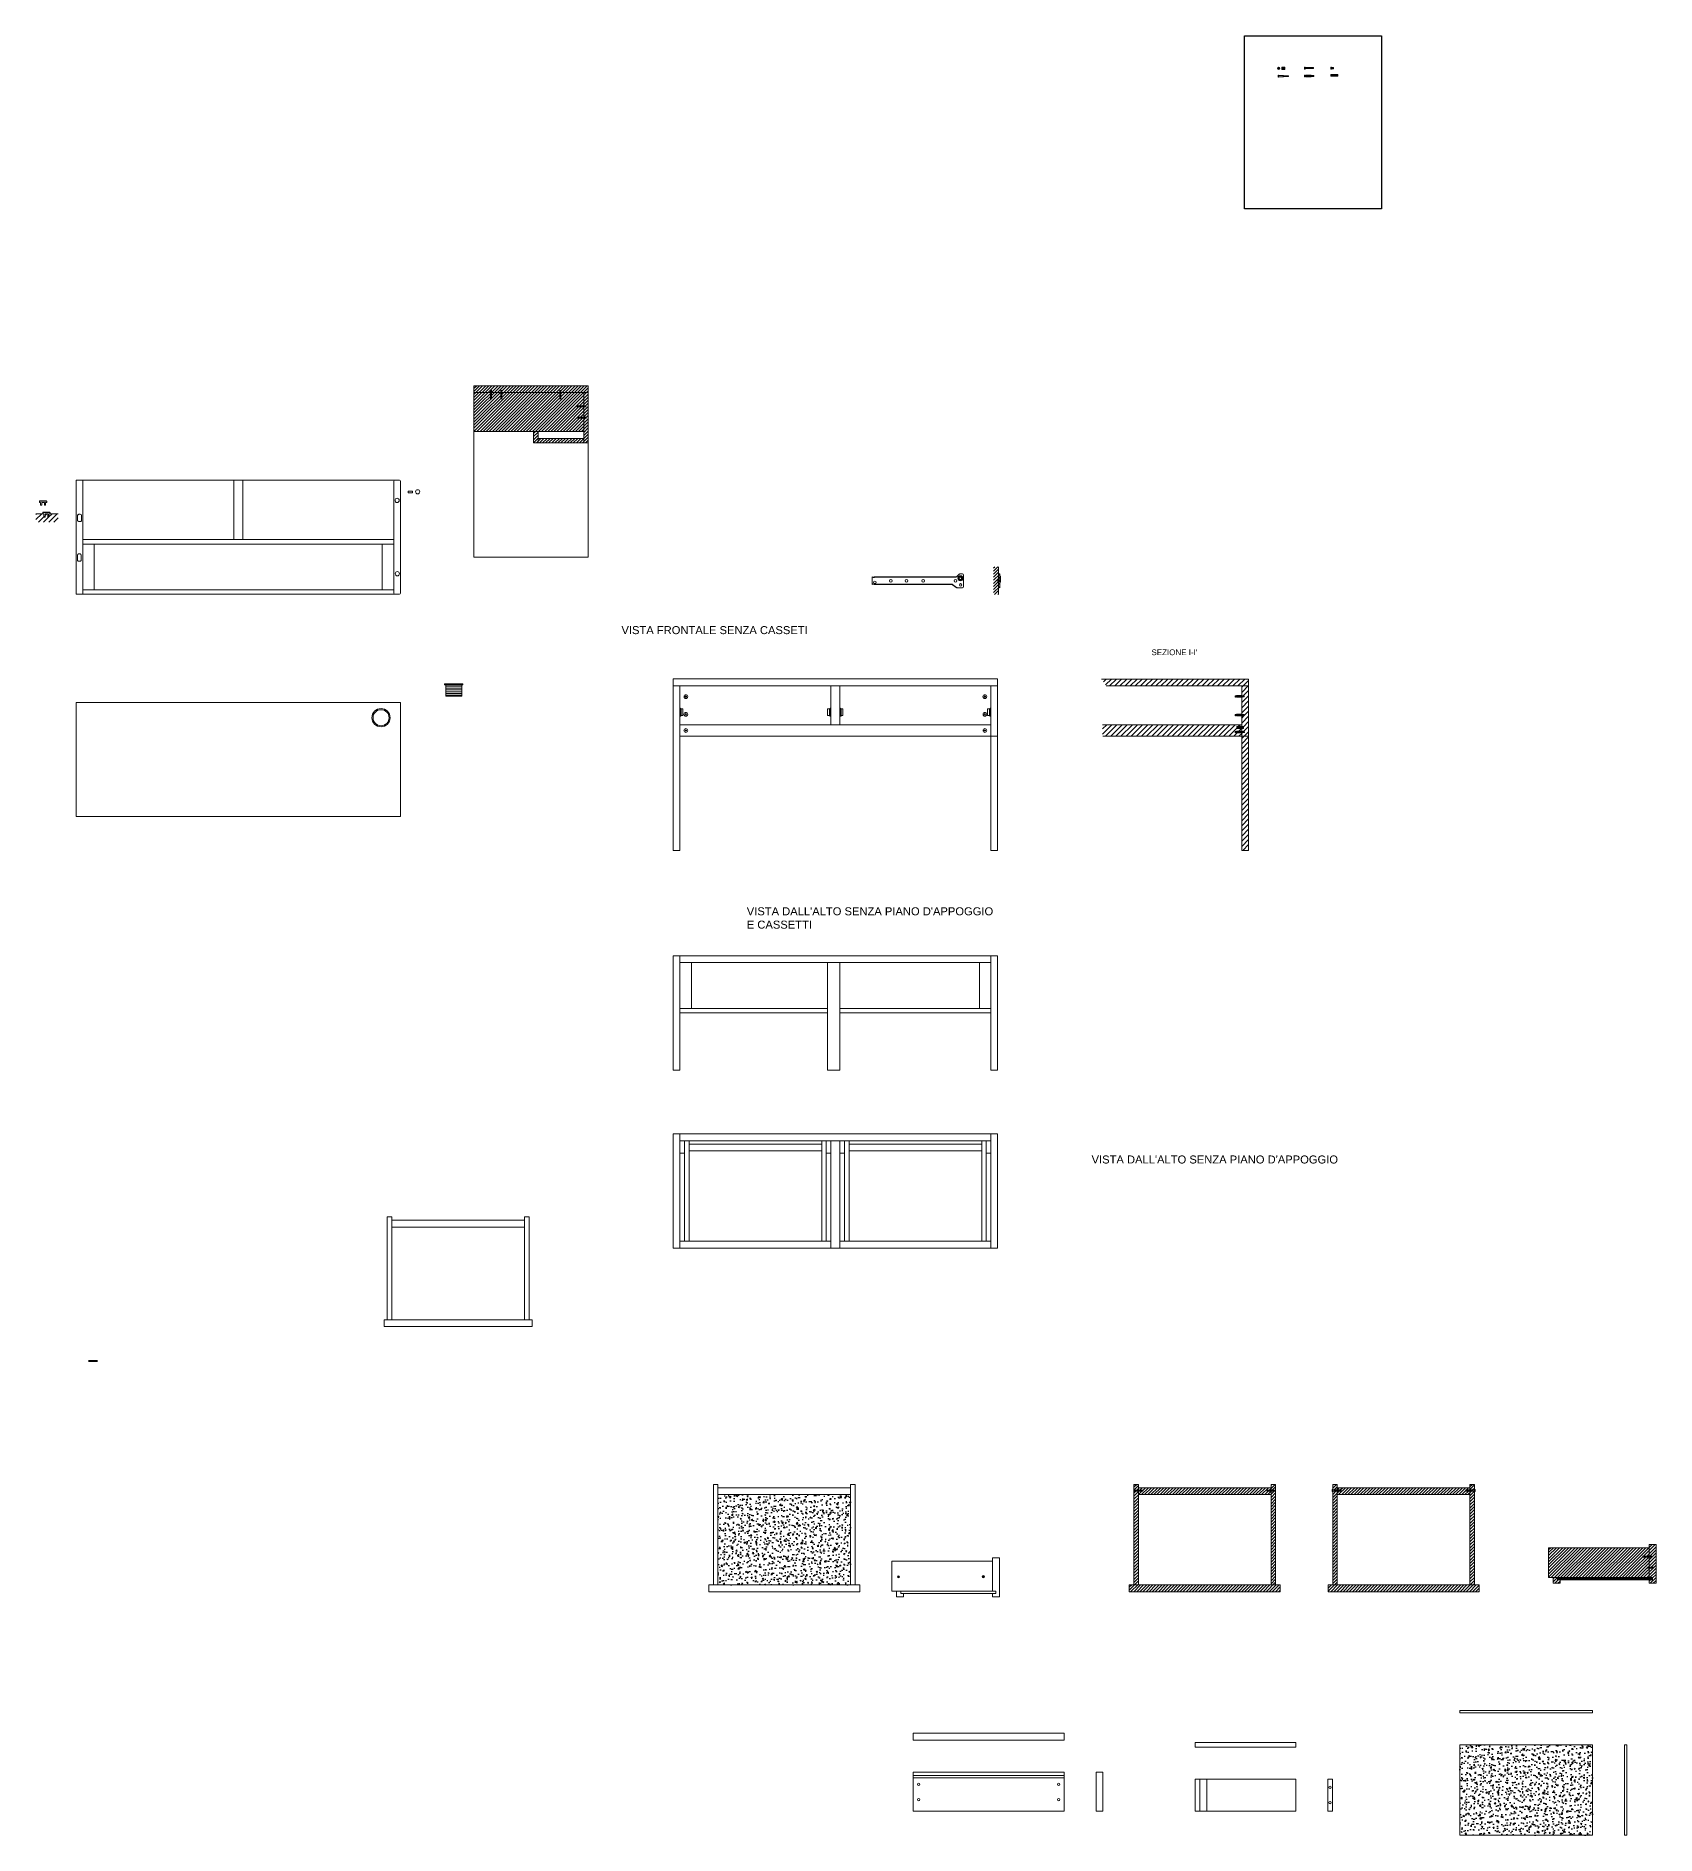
# Model space of a CAD drawing. Header units: millimetres. Extents: x 1835 to 5156, y 562 to 1862.
# Drawn here: x 2755 to 3464, y 807 to 1594 of the extents above; entities that cross this region are included whole.
import ezdxf

# ---------------------------------------------------------------- set-up
doc = ezdxf.new("R2010")
doc.units = ezdxf.units.MM
for name, color, linetype, lineweight in [('A-FURN', 2, 'Continuous', 18), ('A-FURN-SEC', 15, 'Continuous', 9), ('A-PRSP-1', 250, 'Continuous', 40), ('LINEE', 250, 'Continuous', 18)]:
    doc.layers.add(name, color=color, linetype=linetype, lineweight=lineweight)
doc.layers.add('LINEE DI SEZIONE', color=12, linetype='Continuous')
doc.styles.get("Standard").update_dxf_attribs({"font": 'arial.ttf'})

msp = doc.modelspace()

# ---------------------------------------------------------------- hatches: boundary and pattern name
at = {"layer": 'A-FURN'}
h = msp.add_hatch(dxfattribs=at)
h.set_pattern_fill('ANSI31', color=256, scale=0.5)
h.set_pattern_definition([(45, (-4.1167, 1.3135), (-1.122532, 1.122532), [])])
h.paths.add_polyline_path([(2758.73, 1384.75), (2755.23, 1384.75), (2755.23, 1381.06), (2764.99, 1381.06), (2764.99, 1384.75), (2760.88, 1384.75), (2760.88, 1383.62), (2760.88, 1383.25), (2760.38, 1383.25), (2760.38, 1384.75), (2759.23, 1384.75), (2759.23, 1383.62), (2759.23, 1383.25), (2758.73, 1383.25)])
at = {"layer": 'LINEE DI SEZIONE', "transparency": 33554687}
h = msp.add_hatch(dxfattribs=at)
h.set_pattern_fill('ANSI31', color=256, scale=0.3)
h.set_pattern_definition([(45, (244.1705, 411.2961), (-0.6735192, 0.6735192), [])])
h.paths.add_polyline_path([(2994.86, 1437.7), (2946.86, 1437.7), (2946.86, 1420.7), (2994.86, 1420.7)])
h.paths.add_polyline_path([(2996.86, 1440.7), (2946.86, 1440.7), (2946.86, 1437.7), (2994.86, 1437.7), (2996.86, 1437.7)])
h.paths.add_polyline_path([(2996.86, 1437.7), (2994.86, 1437.7), (2994.86, 1420.7), (2994.86, 1415.7), (2996.86, 1415.7)])
h.paths.add_polyline_path([(2994.86, 1417.7), (2974.86, 1417.7), (2974.86, 1415.7), (2994.86, 1415.7)])
h.paths.add_polyline_path([(2974.86, 1420.7), (2972.86, 1420.7), (2972.86, 1415.7), (2974.86, 1415.7)])
at = {"layer": 'LINEE DI SEZIONE'}
h = msp.add_hatch(dxfattribs=at)
h.set_pattern_fill('ANSI31', color=256, scale=0.3)
h.paths.add_polyline_path([(3176.35, 1355.12), (3175.97, 1355.12), (3175.97, 1355.66), (3176.35, 1355.66), (3176.35, 1358.41), (3176.35, 1361.58), (3174.13, 1361.58), (3174.13, 1349.4), (3176.35, 1349.4), (3176.35, 1352.41)])
h.paths.add_polyline_path([(3176.85, 1355.12), (3176.35, 1355.12), (3176.35, 1352.41), (3176.85, 1352.39)])
h.paths.add_polyline_path([(3176.85, 1358.41), (3176.35, 1358.41), (3176.35, 1355.66), (3176.85, 1355.66), (3176.85, 1355.95)])
h = msp.add_hatch(dxfattribs=at)
h.set_pattern_fill('ANSI31', color=256, scale=0.5)
h.set_pattern_definition([(45, (-116.2743, 0), (-1.122532, 1.122532), [])])
h.paths.add_polyline_path([(3285.72, 1312.45), (3221.42, 1312.45), (3223.46, 1309.45), (3285.72, 1309.45)])
h.paths.add_polyline_path([(3285.72, 1309.45), (3282.72, 1309.45), (3282.72, 1305.06), (3283.82, 1305.06, -0.414214), (3283.87, 1305.01), (3283.87, 1304.71, -0.414214), (3283.82, 1304.66), (3282.72, 1304.66), (3282.72, 1296.87), (3283.82, 1296.87, -0.414214), (3283.87, 1296.82), (3283.87, 1296.52, -0.414214), (3283.82, 1296.47), (3282.72, 1296.47), (3282.72, 1291.63), (3283.39, 1291.63), (3283.54, 1291.53), (3283.54, 1290.93), (3283.39, 1290.83), (3282.72, 1290.83), (3282.72, 1289.58), (3282.73, 1289.58), (3282.73, 1289.42), (3283.83, 1289.42, -0.414214), (3283.88, 1289.37), (3283.88, 1289.07, -0.414214), (3283.83, 1289.02), (3282.73, 1289.02), (3282.73, 1288.88), (3282.73, 1287.45), (3285.72, 1287.45)])
h.paths.add_polyline_path([(3279.88, 1289.53), (3280.08, 1289.53), (3280.08, 1289.43), (3280.48, 1289.43), (3280.48, 1289.58), (3282.72, 1289.58), (3282.72, 1290.83), (3280.68, 1290.83), (3280.68, 1290.84), (3280.54, 1290.93), (3280.54, 1291.53), (3280.68, 1291.63), (3280.68, 1291.63), (3282.72, 1291.63), (3282.72, 1292.45), (3221.83, 1292.45), (3221.83, 1287.45), (3282.72, 1287.45), (3282.72, 1288.88), (3280.48, 1288.88), (3280.48, 1289.03), (3280.08, 1289.03), (3280.08, 1288.93), (3279.88, 1288.93)])
h.paths.add_polyline_path([(3285.72, 1287.45), (3282.72, 1287.45), (3282.72, 1284.45), (3282.72, 1237.45), (3285.72, 1237.45)])
at = {"layer": 'LINEE DI SEZIONE', "transparency": 33554687}
h = msp.add_hatch(dxfattribs=at)
h.set_pattern_fill('ANSI31', color=256, scale=0.3)
h.paths.add_polyline_path([(3295.57, 958.69), (3237.54, 958.69), (3237.54, 955.69), (3295.57, 955.69)])
h.paths.add_polyline_path([(3237.54, 958.69), (3237.54, 960.19), (3235.54, 960.19), (3235.54, 957.43), (3237.54, 957.43)])
h.paths.add_polyline_path([(3237.54, 957.43), (3235.54, 957.43), (3235.54, 916.19), (3237.54, 916.19)])
h.paths.add_polyline_path([(3297.57, 960.19), (3295.57, 960.19), (3295.57, 957.43), (3297.57, 957.44)])
h.paths.add_polyline_path([(3297.57, 957.44), (3295.57, 957.43), (3295.57, 955.69), (3295.57, 916.19), (3297.57, 916.19)])
h.paths.add_polyline_path([(3299.56, 916.19), (3233.56, 916.19), (3233.56, 913.19), (3299.56, 913.19)])
h = msp.add_hatch(dxfattribs=at)
h.set_pattern_fill('ANSI31', color=256, scale=0.3)
h.paths.add_polyline_path([(3324.56, 957.22), (3323.32, 957.22), (3322.56, 957.22), (3322.56, 916.19), (3324.56, 916.19)])
h.paths.add_polyline_path([(3382.59, 955.69), (3382.59, 957.22), (3380.84, 957.22), (3380.84, 957.73), (3382.59, 957.73), (3382.59, 958.69), (3324.56, 958.69), (3324.56, 957.73), (3326.31, 957.73), (3326.31, 957.22), (3324.56, 957.22), (3324.56, 955.69)])
h.paths.add_polyline_path([(3322.56, 957.73), (3323.32, 957.73), (3324.56, 957.73), (3324.56, 960.19), (3322.56, 960.19)])
h.paths.add_polyline_path([(3382.59, 957.73), (3383.83, 957.73), (3384.59, 957.73), (3384.59, 960.19), (3382.59, 960.19)])
h.paths.add_polyline_path([(3382.59, 916.19), (3384.59, 916.19), (3384.59, 957.22), (3383.83, 957.22), (3382.59, 957.22)])
h.paths.add_polyline_path([(3386.58, 913.19), (3386.58, 916.19), (3320.58, 916.19), (3320.58, 913.19)])
at = {"layer": 'LINEE DI SEZIONE', "transparency": 33554579}
h = msp.add_hatch(dxfattribs=at)
h.set_pattern_fill('AR-CONC', color=256, scale=0.027)
h.paths.add_polyline_path([(3053.58, 955.69), (3053.58, 916.19), (3111.61, 916.19), (3111.61, 955.69)])
at = {"layer": 'LINEE DI SEZIONE', "transparency": 33554687}
h = msp.add_hatch(dxfattribs=at)
h.set_pattern_fill('ANSI31', color=256, scale=0.3)
h.paths.add_polyline_path([(3460.99, 932.48), (3416.99, 932.48), (3416.99, 919.4), (3460.99, 919.4)])
h.paths.add_polyline_path([(3463.99, 933.9), (3460.99, 933.9), (3460.99, 919.4), (3462.49, 919.4), (3462.49, 918.4), (3460.99, 918.4), (3460.99, 916.9), (3463.99, 916.9)])
h.paths.add_polyline_path([(3421.99, 918.4), (3420.82, 918.4), (3420.82, 919.4), (3418.99, 919.4), (3418.99, 916.9), (3421.99, 916.9)])
h = msp.add_hatch(dxfattribs=at)
h.set_pattern_fill('ANSI31', color=256, scale=0.1, angle=90)
h.paths.add_polyline_path([(3420.82, 919.4), (3420.82, 918.4), (3462.49, 918.4), (3462.49, 919.4), (3460.99, 919.4)])
h = msp.add_hatch(dxfattribs=at)
h.set_pattern_fill('ANSI31', color=256, scale=0.1, angle=90)
h.set_pattern_definition([(135, (66.59144, -5e-07), (-0.224506403, -0.224506403), [])])
h.paths.add_polyline_path([(3462.49, 918.4), (3462.49, 919.4), (3460.99, 919.4), (3420.82, 919.4), (3420.82, 918.4)])
at = {"layer": 'LINEE DI SEZIONE', "transparency": 33554579}
h = msp.add_hatch(dxfattribs=at)
h.set_pattern_fill('AR-CONC', color=256, scale=0.027)
h.set_pattern_definition([(50, (324.5712, -109.383), (4.918986, -0.4303553), [0.51435, -5.65785]), (355, (324.571, -109.383), (-0.951572, 5.158535), [0.41148, -4.526296]), (100.45144, (324.981, -109.419), (3.967414, 4.728179), [0.43713, -4.8084366]), (46.1842, (324.571, -108.0116), (7.319134, -1.135143), [0.771525, -8.486775]), (96.63556, (325.181, -108.106), (6.409912, 6.680505), [0.655696, -7.212661]), (351.18415, (324.571, -108.0116), (6.409912, 6.680505), [0.617219, -6.789413]), (21, (325.257, -108.3545), (4.0935886, -2.7611604), [0.51435, -5.65785]), (326, (325.257, -108.3545), (1.668655, 4.973075), [0.41148, -4.52628]), (71.45144, (325.598, -108.5846), (5.762243, 2.211915), [0.43713, -4.808428]), (37.5, (324.5712, -109.3832), (0.0833923, 2.28298605), [0, -4.471416, 0, -4.59486, 0, -4.543425]), (7.5, (324.5712, -109.3832), (1.8041309, 2.7048755), [0, -2.619756, 0, -4.368546, 0, -1.731645]), (327.5, (323.0419, -109.3832), (3.6609461, -0.1546761), [0, -1.7145, 0, -5.34924, 0, -7.09803]), (317.5, (322.356, -109.3832), (3.999488, 0.6865153), [0, -2.22885, 0, -3.552444, 0, -5.04063])])
h.paths.add_polyline_path([(3378.15, 846.3), (3378.15, 806.8), (3436.18, 806.8), (3436.18, 846.3)])

# ---------------------------------------------------------------- linework, layer by layer
msp.add_lwpolyline([(3283.98, 1593.71), (3343.87, 1593.71), (3343.87, 1518.13), (3283.98, 1518.13)], close=True)
at = {"layer": 'A-FURN'}
for p, q in [((2946.86, 1440.7), (2996.86, 1440.7)), ((2946.86, 1365.7), (2946.86, 1440.7)), ((2996.86, 1440.7), (2996.86, 1365.7)), ((2946.86, 1437.7), (2996.86, 1437.7)), ((2946.86, 1437.7), (2946.86, 1420.7)), ((2994.86, 1415.7), (2994.86, 1437.7)), ((2946.86, 1420.7), (2994.86, 1420.7)), ((2972.86, 1415.7), (2972.86, 1420.7)), ((2974.86, 1420.7), (2974.86, 1415.7)), ((2974.86, 1417.7), (2994.86, 1417.7)), ((2994.86, 1415.7), (2972.86, 1415.7)), ((2996.86, 1415.7), (2994.86, 1415.7)), ((2772.74, 1399.49), (2912.24, 1399.49)), ((2772.74, 1349.49), (2772.74, 1399.49)), ((2775.74, 1399.49), (2775.74, 1349.49)), ((2841.74, 1373.49), (2841.74, 1399.49)), ((2845.74, 1373.49), (2845.74, 1399.49)), ((2911.74, 1398.99), (2911.74, 1349.99)), ((2912.24, 1399.49), (2914.24, 1399.49)), ((2914.74, 1398.99), (2914.74, 1349.99)), ((2757.27, 1388.57), (2757.27, 1389.7)), ((2757.37, 1388.47), (2757.67, 1388.47)), ((2757.77, 1388.57), (2757.77, 1389.7)), ((2758.92, 1389.7), (2758.92, 1388.57)), ((2759.02, 1388.47), (2759.32, 1388.47)), ((2759.42, 1388.57), (2759.42, 1389.7)), ((2755.23, 1384.75), (2758.73, 1384.75)), ((2758.73, 1384.75), (2758.73, 1383.25)), ((2758.73, 1383.62), (2758.73, 1384.75)), ((2758.73, 1383.25), (2759.23, 1383.25)), ((2758.83, 1383.52), (2759.13, 1383.52)), ((2759.23, 1383.25), (2759.23, 1384.75)), ((2759.23, 1384.75), (2760.38, 1384.75)), ((2759.23, 1383.62), (2759.23, 1384.75)), ((2760.38, 1384.75), (2760.38, 1383.25)), ((2760.38, 1384.75), (2760.38, 1383.62)), ((2760.38, 1383.25), (2760.88, 1383.25)), ((2760.48, 1383.52), (2760.78, 1383.52)), ((2760.88, 1383.25), (2760.88, 1384.75)), ((2760.88, 1384.75), (2764.99, 1384.75)), ((2760.88, 1383.62), (2760.88, 1384.75)), ((2911.74, 1373.49), (2775.74, 1373.49)), ((2775.74, 1371.49), (2911.74, 1371.49)), ((2780.74, 1351.49), (2780.74, 1371.49)), ((2906.74, 1371.49), (2780.74, 1371.49)), ((2906.74, 1351.49), (2906.74, 1371.49)), ((2946.86, 1365.7), (2996.86, 1365.7)), ((3121.02, 1357.14), (3121.02, 1353.76)), ((3121.9, 1357.08), (3121.99, 1357.14)), ((3121.9, 1353.81), (3121.99, 1353.76)), ((3157.68, 1357.14), (3121.99, 1357.14)), ((3121.99, 1353.76), (3155.92, 1353.76)), ((3122.01, 1353.96), (3155.96, 1353.96)), ((3122.13, 1356.94), (3157.66, 1356.94)), ((3157.8, 1352.49), (3156.22, 1353.66)), ((3156.27, 1353.85), (3157.96, 1352.5)), ((3159.08, 1358.28), (3158.03, 1357.27)), ((3158.04, 1357.1), (3159.08, 1358.28)), ((3160.52, 1358.41), (3159.43, 1358.41)), ((3161.02, 1357.91), (3161.02, 1352.89)), ((2912.24, 1349.49), (2772.74, 1349.49)), ((2775.74, 1351.49), (2911.74, 1351.49)), ((2912.24, 1349.49), (2914.24, 1349.49)), ((3158.1, 1352.39), (3158.27, 1352.39)), ((3160.52, 1352.39), (3158.27, 1352.39)), ((2942, 1310.27), (2934, 1310.27)), ((2934, 1309.97), (2934, 1310.27)), ((2934, 1309.97), (2934.5, 1309.97)), ((2934.5, 1309.97), (2941.5, 1309.97)), ((2934.5, 1309.31), (2941.5, 1309.31)), ((2934.5, 1308.51), (2941.5, 1308.51)), ((2934.5, 1307.71), (2941.5, 1307.71)), ((2934.5, 1306.91), (2941.5, 1306.91)), ((2941.5, 1309.97), (2942, 1309.97)), ((2942, 1309.97), (2942, 1310.27)), ((3033.95, 1237.46), (3033.95, 1312.46)), ((3033.95, 1312.46), (3175.95, 1312.46)), ((3033.95, 1309.46), (3175.95, 1309.46)), ((3036.95, 1309.46), (3036.95, 1237.46)), ((3102.95, 1292.46), (3102.95, 1309.46)), ((3106.95, 1309.46), (3106.95, 1292.46)), ((3172.95, 1284.46), (3172.95, 1309.46)), ((3175.95, 1312.46), (3175.95, 1237.46)), ((2772.74, 1302.24), (2914.74, 1302.24)), ((2772.74, 1252.24), (2772.74, 1302.24)), ((2914.74, 1302.24), (2914.74, 1252.24)), ((2934.5, 1306.11), (2941.5, 1306.11)), ((2934.5, 1305.31), (2941.5, 1305.31)), ((3036.95, 1299.63), (3037.19, 1299.63)), ((3037.19, 1296.25), (3037.19, 1299.63)), ((3102.72, 1296.25), (3102.72, 1299.63)), ((3102.95, 1299.63), (3102.72, 1299.63)), ((3106.95, 1299.63), (3107.19, 1299.63)), ((3107.19, 1296.25), (3107.19, 1299.63)), ((3172.72, 1296.25), (3172.72, 1299.63)), ((3172.95, 1299.63), (3172.72, 1299.63)), ((3037.19, 1296.25), (3036.95, 1296.25)), ((3172.95, 1292.46), (3036.95, 1292.46)), ((3037.19, 1296.4), (3037.42, 1296.4)), ((3037.42, 1296.25), (3037.19, 1296.25)), ((3037.42, 1296.4), (3037.42, 1296.25)), ((3102.72, 1296.4), (3102.49, 1296.4)), ((3102.49, 1296.4), (3102.49, 1296.25)), ((3102.49, 1296.25), (3102.72, 1296.25)), ((3102.72, 1296.25), (3102.95, 1296.25)), ((3107.19, 1296.25), (3106.95, 1296.25)), ((3107.19, 1296.4), (3107.42, 1296.4)), ((3107.42, 1296.25), (3107.19, 1296.25)), ((3107.42, 1296.4), (3107.42, 1296.25)), ((3172.72, 1296.4), (3172.49, 1296.4)), ((3172.49, 1296.4), (3172.49, 1296.25)), ((3172.49, 1296.25), (3172.72, 1296.25)), ((3172.72, 1296.25), (3172.95, 1296.25)), ((3036.95, 1287.46), (3172.95, 1287.46)), ((3172.95, 1287.46), (3175.95, 1287.46)), ((3172.95, 1284.46), (3172.95, 1237.46)), ((2914.74, 1252.24), (2772.74, 1252.24)), ((3033.95, 1237.46), (3036.95, 1237.46)), ((3172.95, 1237.46), (3175.95, 1237.46)), ((3033.95, 1191.39), (3175.95, 1191.39)), ((3033.95, 1141.39), (3033.95, 1191.39)), ((3036.95, 1191.39), (3036.95, 1141.39)), ((3036.95, 1188.39), (3172.95, 1188.39)), ((3041.95, 1168.39), (3041.95, 1188.39)), ((3101.58, 1188.39), (3101.58, 1141.39)), ((3106.95, 1188.39), (3106.95, 1141.39)), ((3167.95, 1168.39), (3167.95, 1188.39)), ((3172.95, 1191.39), (3172.95, 1141.39)), ((3175.95, 1191.39), (3175.95, 1141.39)), ((3036.95, 1168.39), (3036.95, 1166.39)), ((3036.95, 1168.39), (3101.58, 1168.39)), ((3036.95, 1166.39), (3101.58, 1166.39)), ((3106.95, 1168.39), (3172.95, 1168.39)), ((3106.95, 1166.39), (3172.95, 1166.39)), ((3033.95, 1141.39), (3036.95, 1141.39)), ((3101.58, 1141.39), (3106.95, 1141.39)), ((3172.95, 1141.39), (3175.95, 1141.39)), ((3033.95, 1113.51), (3175.95, 1113.51)), ((3033.95, 1063.51), (3033.95, 1113.51)), ((3036.95, 1113.51), (3036.95, 1063.51)), ((3036.95, 1110.51), (3172.95, 1110.51)), ((3038.94, 1066.51), (3038.94, 1110.51)), ((3040.94, 1110.51), (3040.94, 1066.51)), ((3098.97, 1110.51), (3098.97, 1066.51)), ((3100.97, 1066.51), (3100.97, 1110.51)), ((3102.95, 1066.51), (3102.95, 1110.51)), ((3106.95, 1066.51), (3106.95, 1110.51)), ((3108.94, 1066.51), (3108.94, 1110.51)), ((3110.94, 1110.51), (3110.94, 1066.51)), ((3168.97, 1110.51), (3168.97, 1066.51)), ((3170.97, 1066.51), (3170.97, 1110.51)), ((3172.95, 1113.51), (3172.95, 1063.51)), ((3175.95, 1113.51), (3175.95, 1063.51)), ((3036.86, 1105.01), (3038.94, 1105.01)), ((3040.94, 1109.01), (3098.97, 1109.01)), ((3040.94, 1106.01), (3098.97, 1106.01)), ((3100.97, 1105.01), (3102.95, 1105.01)), ((3106.95, 1105.01), (3108.94, 1105.01)), ((3110.94, 1109.01), (3168.97, 1109.01)), ((3110.94, 1106.01), (3168.97, 1106.01)), ((3170.97, 1105.01), (3172.95, 1105.01)), ((3036.95, 1090.51), (3036.95, 1088.51)), ((2908.92, 1075.27), (2908.92, 1077.2)), ((2908.92, 1032.2), (2908.92, 1074.75)), ((2910.92, 1077.2), (2910.92, 1075.27)), ((2910.92, 1075.7), (2968.95, 1075.7)), ((2910.92, 1075.27), (2910.92, 1032.2)), ((2910.92, 1072.7), (2968.95, 1072.7)), ((2968.95, 1077.2), (2970.95, 1077.2)), ((2968.95, 1077.2), (2968.95, 1075.27)), ((2968.95, 1075.27), (2968.95, 1032.2)), ((2970.95, 1032.2), (2970.95, 1077.2)), ((3033.95, 1063.51), (3036.95, 1063.51)), ((3036.95, 1063.51), (3036.95, 1066.51)), ((3036.95, 1066.51), (3102.95, 1066.51)), ((3036.95, 1063.51), (3036.95, 1066.51)), ((3036.95, 1063.51), (3102.95, 1063.51)), ((3102.95, 1063.51), (3102.95, 1066.51)), ((3106.95, 1063.51), (3102.95, 1063.51)), ((3106.95, 1066.51), (3172.95, 1066.51)), ((3106.95, 1066.51), (3106.95, 1063.51)), ((3106.95, 1063.51), (3172.95, 1063.51)), ((3172.95, 1063.51), (3172.95, 1066.51)), ((3172.95, 1063.51), (3175.95, 1063.51)), ((2907.62, 1029.2), (2907.62, 1032.2)), ((2907.62, 1032.2), (2972.25, 1032.2)), ((2972.25, 1032.2), (2972.25, 1029.2)), ((2907.62, 1029.2), (2972.25, 1029.2)), ((3051.58, 916.19), (3051.58, 960.19)), ((3051.58, 960.19), (3053.58, 960.19)), ((3053.58, 960.19), (3053.58, 916.19)), ((3111.61, 960.19), (3111.61, 916.19)), ((3111.61, 960.19), (3113.61, 960.19)), ((3113.61, 916.19), (3113.61, 960.19)), ((3235.54, 916.19), (3235.54, 960.19)), ((3235.54, 960.19), (3237.54, 960.19)), ((3237.54, 960.19), (3237.54, 916.19)), ((3295.57, 960.19), (3295.57, 916.19)), ((3295.57, 960.19), (3297.57, 960.19)), ((3297.57, 916.19), (3297.57, 960.19)), ((3322.56, 916.19), (3322.56, 960.19)), ((3322.56, 960.19), (3324.56, 960.19)), ((3324.56, 960.19), (3324.56, 957.73)), ((3382.59, 960.19), (3382.59, 957.73)), ((3382.59, 960.19), (3384.59, 960.19)), ((3384.59, 916.19), (3384.59, 960.19)), ((3053.58, 958.69), (3111.61, 958.69)), ((3053.58, 955.69), (3111.61, 955.69)), ((3237.54, 958.69), (3295.57, 958.69)), ((3237.54, 955.69), (3295.57, 955.69)), ((3323.43, 957.73), (3323.49, 957.22)), ((3323.63, 957.73), (3323.69, 957.22)), ((3323.83, 957.73), (3323.89, 957.22)), ((3324.03, 957.73), (3324.09, 957.22)), ((3324.23, 957.73), (3324.29, 957.22)), ((3324.43, 957.73), (3324.49, 957.22)), ((3324.56, 958.69), (3382.59, 958.69)), ((3324.56, 957.22), (3324.56, 916.19)), ((3324.56, 955.69), (3382.59, 955.69)), ((3324.63, 957.73), (3324.69, 957.22)), ((3324.83, 957.73), (3324.89, 957.22)), ((3325.03, 957.73), (3325.09, 957.22)), ((3325.23, 957.73), (3325.29, 957.22)), ((3325.43, 957.73), (3325.49, 957.22)), ((3325.63, 957.73), (3325.69, 957.22)), ((3325.83, 957.73), (3325.89, 957.22)), ((3326.03, 957.73), (3326.09, 957.22)), ((3326.23, 957.73), (3326.29, 957.22)), ((3380.93, 957.73), (3380.87, 957.22)), ((3381.13, 957.73), (3381.07, 957.22)), ((3381.33, 957.73), (3381.27, 957.22)), ((3381.53, 957.73), (3381.47, 957.22)), ((3381.73, 957.73), (3381.67, 957.22)), ((3381.93, 957.73), (3381.87, 957.22)), ((3382.13, 957.73), (3382.07, 957.22)), ((3382.33, 957.73), (3382.27, 957.22)), ((3382.53, 957.73), (3382.47, 957.22)), ((3382.59, 957.22), (3382.59, 916.19)), ((3382.73, 957.73), (3382.67, 957.22)), ((3382.93, 957.73), (3382.87, 957.22)), ((3383.13, 957.73), (3383.07, 957.22)), ((3383.33, 957.73), (3383.27, 957.22)), ((3383.53, 957.73), (3383.47, 957.22)), ((3383.73, 957.73), (3383.67, 957.22)), ((3460.99, 932.48), (3416.99, 932.48)), ((3416.99, 932.48), (3416.99, 919.4)), ((3460.99, 919.4), (3460.99, 933.9)), ((3463.99, 933.9), (3460.99, 933.9)), ((3463.99, 916.9), (3463.99, 933.9)), ((3173.73, 926.57), (3129.73, 926.57)), ((3129.73, 926.57), (3129.73, 913.49)), ((3173.73, 913.49), (3173.73, 927.99)), ((3176.73, 927.99), (3173.73, 927.99)), ((3176.73, 910.99), (3176.73, 927.99)), ((3049.59, 916.19), (3115.59, 916.19)), ((3049.59, 916.19), (3049.59, 913.19)), ((3049.59, 913.19), (3115.59, 913.19)), ((3115.59, 916.19), (3115.59, 913.19)), ((3173.73, 913.49), (3129.73, 913.49)), ((3131.73, 910.99), (3131.73, 913.49)), ((3133.57, 912.49), (3133.57, 913.49)), ((3175.23, 913.49), (3173.73, 913.49)), ((3175.23, 912.49), (3175.23, 913.49)), ((3233.56, 916.19), (3299.56, 916.19)), ((3233.56, 916.19), (3233.56, 913.19)), ((3233.56, 913.19), (3299.56, 913.19)), ((3299.56, 916.19), (3299.56, 913.19)), ((3320.58, 916.19), (3386.58, 916.19)), ((3320.58, 916.19), (3320.58, 913.19)), ((3320.58, 913.19), (3386.58, 913.19)), ((3386.58, 916.19), (3386.58, 913.19)), ((3460.99, 919.4), (3416.99, 919.4)), ((3418.99, 916.9), (3418.99, 919.4)), ((3418.99, 916.9), (3421.99, 916.9)), ((3420.82, 918.4), (3420.82, 919.4)), ((3420.82, 918.4), (3462.49, 918.4)), ((3421.99, 916.9), (3421.99, 918.4)), ((3462.49, 919.4), (3460.99, 919.4)), ((3460.99, 916.9), (3460.99, 918.4)), ((3463.99, 916.9), (3460.99, 916.9)), ((3462.49, 918.4), (3462.49, 919.4)), ((3131.73, 910.99), (3134.73, 910.99)), ((3133.57, 912.49), (3175.23, 912.49)), ((3134.73, 910.99), (3134.73, 912.49)), ((3173.73, 910.99), (3173.73, 912.49)), ((3176.73, 910.99), (3173.73, 910.99))]:
    msp.add_line(p, q, dxfattribs=at)
for points in [[(2918.1, 1394.56), (2919.95, 1394.56), (2919.95, 1393.83), (2918.1, 1393.83)], [(3038.25, 1299.37), (3037.44, 1299.37), (3037.44, 1296.54), (3038.25, 1296.54)], [(3101.58, 1299.37), (3102.4, 1299.37), (3102.4, 1296.54), (3101.58, 1296.54)], [(3108.25, 1299.37), (3107.44, 1299.37), (3107.44, 1296.54), (3108.25, 1296.54)], [(3171.58, 1299.37), (3172.4, 1299.37), (3172.4, 1296.54), (3171.58, 1296.54)], [(3102.4, 1298.19), (3102.72, 1298.19), (3102.72, 1297.63), (3102.4, 1297.63)], [(3172.4, 1298.19), (3172.72, 1298.19), (3172.72, 1297.63), (3172.4, 1297.63)], [(3322.56, 957.73), (3323.32, 957.73), (3323.32, 957.22), (3322.56, 957.22)], [(3323.32, 957.73), (3326.31, 957.73), (3326.31, 957.22), (3323.32, 957.22)], [(3383.83, 957.73), (3380.84, 957.73), (3380.84, 957.22), (3383.83, 957.22)], [(3384.59, 957.73), (3383.83, 957.73), (3383.83, 957.22), (3384.59, 957.22)]]:
    msp.add_lwpolyline(points, close=True, dxfattribs=at)
for points in [[(2759.92, 1390.21), (2759.85, 1390.29, 0.220407), (2759.78, 1390.32), (2756.91, 1390.32, 0.232727), (2756.83, 1390.28), (2756.77, 1390.21)], [(2761.38, 1385.26), (2761.31, 1385.34, 0.220407), (2761.24, 1385.37), (2758.37, 1385.37, 0.232727), (2758.29, 1385.33), (2758.23, 1385.26)]]:
    msp.add_lwpolyline(points, format="xyb", dxfattribs=at)
for points in [[(2759.42, 1389.7), (2759.92, 1389.7), (2759.92, 1390.21), (2756.77, 1390.21), (2756.77, 1389.7), (2757.27, 1389.7)], [(2757.77, 1389.7), (2758.92, 1389.7)], [(2760.88, 1384.75), (2761.38, 1384.75), (2761.38, 1385.26), (2758.23, 1385.26), (2758.23, 1384.75), (2758.73, 1384.75)], [(2759.23, 1384.75), (2760.38, 1384.75)], [(2934.5, 1309.97), (2934.5, 1304.97), (2941.5, 1304.97), (2941.5, 1309.97)], [(3037.19, 1297.63), (3037.44, 1297.63), (3037.44, 1298.19), (3037.19, 1298.19)], [(3107.19, 1297.63), (3107.44, 1297.63), (3107.44, 1298.19), (3107.19, 1298.19)], [(2910.92, 1077.2), (2908.92, 1077.2)], [(2908.92, 1074.75), (2908.92, 1075.27)], [(3322.56, 957.92), (3322.36, 957.92), (3322.36, 957), (3322.56, 957)], [(3384.59, 957.92), (3384.79, 957.92), (3384.79, 957), (3384.59, 957)]]:
    msp.add_lwpolyline(points, dxfattribs=at)
for points in [[(2773.96, 1384.49), (2774.61, 1384.49, -0.414214), (2775.11, 1383.99), (2775.11, 1381.84, -0.414214), (2774.61, 1381.34), (2773.96, 1381.34, -0.414214), (2773.46, 1381.84), (2773.46, 1383.99, -0.414214)], [(2773.87, 1367.13), (2774.52, 1367.13, -0.414214), (2775.02, 1366.63), (2775.02, 1364.49, -0.414214), (2774.52, 1363.99), (2773.87, 1363.99, -0.414214), (2773.37, 1364.49), (2773.37, 1366.63, -0.414214)]]:
    msp.add_lwpolyline(points, format="xyb", close=True, dxfattribs=at)
for centre, radius in [((2922.21, 1394.34), 0.919), ((2913.23, 1390.57), 0.919), ((2913.32, 1358.49), 0.919), ((3122.21, 1354.74), 0.574), ((3129.23, 1355.38), 0.574), ((3136.08, 1355.38), 0.574), ((3143.4, 1355.38), 0.574), ((3157.54, 1355.38), 0.574), ((3159.65, 1356.49), 1.11), ((3159.65, 1356.49), 0.982), ((3159.65, 1356.49), 0.687), ((3159.65, 1356.49), 0.574), ((3159.77, 1353.58), 0.574), ((2906.19, 1295.53), 4), ((2906.19, 1295.53), 3.5), ((3039.57, 1304.74), 0.824), ((3170.33, 1304.74), 0.824), ((3039.53, 1297.01), 0.824), ((3039.53, 1289.91), 0.824), ((3170.38, 1297.01), 0.824), ((3170.38, 1289.91), 0.824), ((3132.6, 919.76), 0.461), ((3169.73, 919.76), 0.515)]:
    msp.add_circle(centre, radius, dxfattribs=at)
for centre, radius, start, end in [((2912.24, 1398.99), 0.5, 90, 180), ((2914.24, 1398.99), 0.5, 0, 90), ((2757.37, 1388.57), 0.1, 180, 270), ((2757.67, 1388.57), 0.1, 270, 0), ((2759.02, 1388.57), 0.1, 180, 270), ((2759.32, 1388.57), 0.1, 270, 0), ((2758.83, 1383.62), 0.1, 180, 270), ((2759.13, 1383.62), 0.1, 270, 0), ((2760.48, 1383.62), 0.1, 180, 270), ((2760.78, 1383.62), 0.1, 270, 0), ((3121.5, 1357.84), 0.861, 235.44064, 297.33208), ((3121.5, 1357.64), 0.861, 235.44064, 297.33208), ((3121.5, 1353.19), 0.861, 68.33684, 124.55936), ((3121.5, 1353.05), 0.861, 62.66792, 124.55936), ((3122.01, 1354.46), 0.5, 248.33684, 270), ((3122.13, 1356.44), 0.5, 90, 117.33208), ((3155.92, 1353.26), 0.5, 53.46751, 90), ((3155.96, 1353.46), 0.5, 51.45436, 90), ((3157.66, 1357.44), 0.5, 270, 318.23781), ((3157.68, 1357.64), 0.5, 270, 313.52361), ((3159.43, 1357.91), 0.5, 90, 133.52361), ((3160.52, 1357.91), 0.5, 0, 90), ((2912.24, 1349.99), 0.5, 180, 270), ((2914.24, 1349.99), 0.5, 270, 0), ((3158.1, 1352.89), 0.5, 233.46751, 270), ((3158.27, 1352.89), 0.5, 231.45436, 270), ((3160.52, 1352.89), 0.5, 270, 0)]:
    msp.add_arc(centre, radius, start, end, dxfattribs=at)
at = {"layer": 'A-FURN-SEC'}
for p, q in [((3298.64, 1579.57), (3298.64, 1579.67)), ((3298.64, 1579.67), (3299.24, 1579.67)), ((3299.24, 1579.57), (3298.64, 1579.57)), ((3298.84, 1575.91), (3300.85, 1575.91)), ((3298.89, 1579.93), (3298.94, 1580)), ((3298.89, 1579.93), (3298.99, 1579.93)), ((3298.89, 1579.32), (3298.89, 1579.93)), ((3298.99, 1579.32), (3298.89, 1579.32)), ((3298.94, 1580), (3298.99, 1579.93)), ((3298.99, 1579.93), (3298.99, 1579.32)), ((3299.24, 1579.67), (3299.24, 1579.57)), ((3300.97, 1576.28), (3300.97, 1575.99)), ((3301, 1576.28), (3301.1, 1575.99)), ((3301.18, 1576.28), (3301.27, 1575.99)), ((3301.24, 1580.13), (3301.24, 1579.11)), ((3301.36, 1576.28), (3301.45, 1575.99)), ((3301.52, 1579.11), (3301.52, 1580.13)), ((3301.54, 1576.28), (3301.63, 1575.99)), ((3301.71, 1576.28), (3301.81, 1575.99)), ((3301.89, 1576.28), (3301.99, 1575.99)), ((3302.07, 1576.28), (3302.17, 1575.98)), ((3302.25, 1576.28), (3302.35, 1575.98)), ((3302.43, 1576.28), (3302.52, 1575.98)), ((3302.61, 1576.28), (3302.7, 1575.98)), ((3302.78, 1576.28), (3302.88, 1575.98)), ((3302.96, 1576.28), (3303.06, 1575.98)), ((3303.14, 1576.28), (3303.17, 1576.19)), ((3310.84, 1576.41), (3310.44, 1576.41)), ((3310.84, 1576.01), (3310.44, 1576.01)), ((3310.84, 1576.38), (3310.84, 1576.03)), ((3310.94, 1576.51), (3313.04, 1576.51)), ((3310.94, 1575.91), (3313.04, 1575.91)), ((3311.3, 1579.94), (3311.36, 1579.43)), ((3311.5, 1579.94), (3311.56, 1579.43)), ((3311.7, 1579.94), (3311.76, 1579.43)), ((3311.9, 1579.94), (3311.96, 1579.43)), ((3312.1, 1579.94), (3312.16, 1579.43)), ((3312.3, 1579.94), (3312.36, 1579.43)), ((3312.5, 1579.94), (3312.56, 1579.43)), ((3312.7, 1579.94), (3312.76, 1579.43)), ((3312.9, 1579.94), (3312.96, 1579.43)), ((3313.1, 1579.94), (3313.16, 1579.43)), ((3313.24, 1576.4), (3313.36, 1576)), ((3313.3, 1579.94), (3313.36, 1579.43)), ((3313.39, 1576.4), (3313.51, 1576)), ((3313.5, 1579.94), (3313.56, 1579.43)), ((3313.54, 1576.4), (3313.66, 1576)), ((3313.69, 1576.4), (3313.81, 1576)), ((3313.7, 1579.94), (3313.76, 1579.43)), ((3313.84, 1576.4), (3313.96, 1576)), ((3313.9, 1579.94), (3313.96, 1579.43)), ((3313.99, 1576.4), (3314.11, 1576)), ((3314.1, 1579.94), (3314.16, 1579.43)), ((3314.15, 1576.4), (3314.24, 1576.11)), ((3321.85, 1576.08), (3321.85, 1576.88)), ((3321.88, 1576.77), (3324.54, 1576.77)), ((3321.88, 1576.67), (3324.54, 1576.67)), ((3321.88, 1576.57), (3324.54, 1576.57)), ((3321.88, 1576.47), (3324.54, 1576.47)), ((3321.88, 1576.37), (3324.54, 1576.37)), ((3321.88, 1576.27), (3324.54, 1576.27)), ((3321.88, 1576.17), (3324.54, 1576.17)), ((3322.04, 1579.95), (3322.92, 1579.95)), ((3322.92, 1579.41), (3322.04, 1579.41)), ((3322.08, 1579.95), (3322.26, 1579.41)), ((3322.23, 1579.95), (3322.41, 1579.41)), ((3322.38, 1579.95), (3322.56, 1579.41)), ((3322.53, 1579.95), (3322.71, 1579.41)), ((3322.68, 1579.95), (3322.86, 1579.41)), ((3322.83, 1579.95), (3322.92, 1579.69)), ((3322.92, 1579.95), (3322.92, 1579.41)), ((3324.57, 1576.87), (3324.57, 1576.08)), ((3176.35, 1358.41), (3176.35, 1361.58)), ((3175.97, 1355.12), (3175.97, 1355.66)), ((3175.97, 1355.66), (3176.85, 1355.66)), ((3176.06, 1355.12), (3175.97, 1355.38)), ((3176.85, 1355.12), (3175.97, 1355.12)), ((3176.21, 1355.12), (3176.03, 1355.66)), ((3176.36, 1355.12), (3176.18, 1355.66)), ((3176.51, 1355.12), (3176.33, 1355.66)), ((3176.85, 1358.41), (3176.35, 1358.41)), ((3176.35, 1358.41), (3176.35, 1355.66)), ((3176.35, 1355.14), (3176.35, 1352.41)), ((3176.66, 1355.12), (3176.48, 1355.66)), ((3176.81, 1355.12), (3176.63, 1355.66)), ((3176.85, 1358.41), (3176.85, 1355.95)), ((3176.85, 1357.6), (3177.06, 1357.6)), ((3176.85, 1355.95), (3176.85, 1352.39)), ((3177.06, 1357.6), (3177.06, 1355.95)), ((3177.16, 1357.47), (3177.16, 1355.95)), ((3176.35, 1352.41), (3176.85, 1352.39)), ((3176.35, 1349.4), (3176.35, 1352.41)), ((3221.42, 1312.45), (3285.72, 1312.45)), ((3223.46, 1309.45), (3285.72, 1309.45)), ((3282.72, 1284.45), (3282.72, 1309.45)), ((3285.72, 1312.45), (3285.72, 1237.45)), ((3280.47, 1305.06), (3280.07, 1305.06)), ((3280.47, 1304.66), (3280.07, 1304.66)), ((3280.47, 1305.04), (3280.47, 1304.69)), ((3280.57, 1305.16), (3282.67, 1305.16)), ((3280.57, 1304.56), (3282.67, 1304.56)), ((3282.87, 1305.06), (3283, 1304.66)), ((3283.02, 1305.06), (3283.15, 1304.66)), ((3283.17, 1305.06), (3283.3, 1304.66)), ((3283.32, 1305.06), (3283.45, 1304.66)), ((3283.47, 1305.06), (3283.6, 1304.66)), ((3283.62, 1305.06), (3283.75, 1304.66)), ((3283.78, 1305.06), (3283.87, 1304.76)), ((3282.72, 1292.45), (3221.83, 1292.45)), ((3280.47, 1296.87), (3280.07, 1296.87)), ((3280.47, 1296.47), (3280.07, 1296.47)), ((3280.47, 1296.85), (3280.47, 1296.5)), ((3280.57, 1296.97), (3282.67, 1296.97)), ((3280.57, 1296.37), (3282.67, 1296.37)), ((3280.68, 1290.84), (3280.68, 1291.64)), ((3280.7, 1291.53), (3283.37, 1291.53)), ((3280.7, 1291.43), (3283.37, 1291.43)), ((3280.7, 1291.33), (3283.37, 1291.33)), ((3280.7, 1291.23), (3283.37, 1291.23)), ((3280.7, 1291.13), (3283.37, 1291.13)), ((3280.7, 1291.03), (3283.37, 1291.03)), ((3280.7, 1290.93), (3283.37, 1290.93)), ((3282.87, 1296.87), (3283, 1296.47)), ((3283.02, 1296.87), (3283.15, 1296.47)), ((3283.17, 1296.87), (3283.3, 1296.47)), ((3283.32, 1296.87), (3283.45, 1296.47)), ((3283.39, 1291.63), (3283.39, 1290.84)), ((3283.47, 1296.87), (3283.6, 1296.47)), ((3283.62, 1296.87), (3283.75, 1296.47)), ((3283.78, 1296.87), (3283.87, 1296.57)), ((3221.9, 1287.45), (3282.72, 1287.45)), ((3280.48, 1289.43), (3280.08, 1289.43)), ((3280.48, 1289.03), (3280.08, 1289.03)), ((3280.48, 1289.4), (3280.48, 1289.05)), ((3280.58, 1289.53), (3282.68, 1289.53)), ((3280.58, 1288.93), (3282.68, 1288.93)), ((3282.72, 1287.45), (3285.72, 1287.45)), ((3282.72, 1284.45), (3282.72, 1237.45)), ((3282.88, 1289.42), (3283.01, 1289.02)), ((3283.03, 1289.42), (3283.16, 1289.02)), ((3283.18, 1289.42), (3283.31, 1289.02)), ((3283.33, 1289.42), (3283.46, 1289.02)), ((3283.48, 1289.42), (3283.61, 1289.02)), ((3283.63, 1289.42), (3283.76, 1289.02)), ((3283.79, 1289.42), (3283.88, 1289.12)), ((3282.72, 1237.45), (3285.72, 1237.45)), ((3378.15, 860.3), (3378.15, 861.3)), ((3378.15, 861.3), (3436.15, 861.3)), ((3436.15, 860.3), (3378.15, 860.3)), ((3436.15, 861.3), (3436.15, 860.3)), ((3139.02, 851.29), (3205.02, 851.29)), ((3139.02, 851.29), (3139.02, 848.29)), ((3205.02, 851.29), (3205.02, 848.29)), ((3139.02, 848.29), (3205.02, 848.29)), ((3262.41, 845.29), (3262.41, 847.29)), ((3262.41, 847.29), (3306.41, 847.29)), ((3306.41, 845.29), (3262.41, 845.29)), ((3306.41, 847.29), (3306.41, 845.29)), ((3378.15, 846.3), (3378.15, 806.8)), ((3436.15, 846.3), (3378.15, 846.3)), ((3436.15, 806.8), (3436.15, 846.3)), ((3450.15, 806.8), (3450.15, 846.3)), ((3450.15, 846.3), (3451.15, 846.3)), ((3451.15, 846.3), (3451.15, 806.8)), ((3139.02, 834.29), (3205.02, 834.29)), ((3139.02, 817.29), (3139.02, 834.29)), ((3205.02, 834.29), (3205.02, 817.29)), ((3219.02, 834.29), (3219.02, 817.29)), ((3222.02, 834.29), (3219.02, 834.29)), ((3222.02, 817.29), (3222.02, 834.29)), ((3139.02, 832.79), (3205.02, 832.79)), ((3262.41, 817.29), (3262.41, 831.29)), ((3262.41, 831.29), (3306.41, 831.29)), ((3264.41, 831.29), (3264.41, 817.29)), ((3267.41, 817.29), (3267.41, 831.29)), ((3306.41, 831.29), (3306.41, 817.29)), ((3320.41, 817.29), (3320.41, 831.29)), ((3320.41, 831.29), (3322.41, 831.29)), ((3322.41, 831.29), (3322.41, 817.29)), ((3205.02, 817.29), (3139.02, 817.29)), ((3219.02, 817.29), (3222.02, 817.29)), ((3262.41, 817.29), (3306.41, 817.29)), ((3322.41, 817.29), (3320.41, 817.29)), ((3378.15, 806.8), (3436.15, 806.8)), ((3451.15, 806.8), (3450.15, 806.8))]:
    msp.add_line(p, q, dxfattribs=at)
for points in [[(3298.64, 1576.54), (3298.84, 1576.54), (3298.84, 1575.75), (3298.64, 1575.75)], [(3300.29, 1579.11), (3301.63, 1579.11), (3301.63, 1580.13), (3300.29, 1580.13)], [(3310.24, 1579.21), (3310.44, 1579.21), (3310.44, 1580.13), (3310.24, 1580.13)], [(3310.24, 1575.91), (3310.44, 1575.91), (3310.44, 1576.51), (3310.24, 1576.51)], [(3310.44, 1579.94), (3311.2, 1579.94), (3311.2, 1579.43), (3310.44, 1579.43)], [(3310.84, 1576.56), (3313.09, 1576.56), (3313.09, 1575.86), (3310.84, 1575.86)], [(3311.2, 1579.94), (3314.19, 1579.94), (3314.19, 1579.43), (3311.2, 1579.43)], [(3321.74, 1580.13), (3322.04, 1580.13), (3322.04, 1579.26), (3321.74, 1579.26)], [(3279.87, 1304.56), (3280.07, 1304.56), (3280.07, 1305.16), (3279.87, 1305.16)], [(3280.47, 1305.21), (3282.72, 1305.21), (3282.72, 1304.51), (3280.47, 1304.51)], [(3279.87, 1296.37), (3280.07, 1296.37), (3280.07, 1296.97), (3279.87, 1296.97)], [(3280.47, 1297.02), (3282.72, 1297.02), (3282.72, 1296.32), (3280.47, 1296.32)], [(3279.88, 1288.93), (3280.08, 1288.93), (3280.08, 1289.53), (3279.88, 1289.53)], [(3280.48, 1289.58), (3282.73, 1289.58), (3282.73, 1288.88), (3280.48, 1288.88)]]:
    msp.add_lwpolyline(points, close=True, dxfattribs=at)
for points in [[(3298.84, 1576.37), (3300.85, 1576.37), (3300.85, 1575.91), (3300.97, 1575.99), (3303.17, 1575.98), (3303.17, 1576.28), (3300.97, 1576.28), (3300.85, 1576.37)], [(3300.29, 1579.99), (3300.33, 1579.99), (3300.33, 1579.45), (3300.29, 1579.45)], [(3300.29, 1579.37), (3300.33, 1579.37), (3300.33, 1579.28), (3300.29, 1579.28)], [(3310.94, 1576.56), (3310.94, 1576.26), (3313.04, 1576.26), (3313.04, 1576.56)], [(3310.94, 1575.86), (3310.94, 1576.16), (3313.04, 1576.16), (3313.04, 1575.86)], [(3176.85, 1355.95), (3177.17, 1355.95), (3177.17, 1354.8), (3176.85, 1354.8)], [(3177.06, 1355.95), (3177.06, 1357.47), (3177.16, 1357.47)], [(3280.57, 1305.21), (3280.57, 1304.91), (3282.67, 1304.91), (3282.67, 1305.21)], [(3280.57, 1304.51), (3280.57, 1304.81), (3282.67, 1304.81), (3282.67, 1304.51)], [(3280.57, 1297.02), (3280.57, 1296.72), (3282.67, 1296.72), (3282.67, 1297.02)], [(3280.57, 1296.32), (3280.57, 1296.62), (3282.67, 1296.62), (3282.67, 1296.32)], [(3280.58, 1289.58), (3280.58, 1289.28), (3282.68, 1289.28), (3282.68, 1289.58)], [(3280.58, 1288.88), (3280.58, 1289.18), (3282.68, 1289.18), (3282.68, 1288.88)], [(3205.02, 831.79), (3139.02, 831.79)]]:
    msp.add_lwpolyline(points, dxfattribs=at)
for points in [[(3300.68, 1579.32, 0.414214), (3300.75, 1579.25), (3300.82, 1579.25, 0.414214), (3300.89, 1579.32), (3300.89, 1579.92, 0.414214), (3300.82, 1579.99), (3300.75, 1579.99, 0.414214), (3300.68, 1579.92)], [(3324.58, 1576.08), (3324.69, 1576.16, 0.250765), (3324.72, 1576.2), (3324.72, 1576.75, 0.250765), (3324.69, 1576.79), (3324.58, 1576.87, 0.148069), (3324.55, 1576.88), (3321.88, 1576.88, 0.148069), (3321.85, 1576.87), (3321.74, 1576.79, 0.250765), (3321.72, 1576.75), (3321.72, 1576.2, 0.250765), (3321.74, 1576.16), (3321.85, 1576.08, 0.148069), (3321.88, 1576.08), (3324.55, 1576.08, 0.148069)], [(3283.4, 1290.84), (3283.52, 1290.92, 0.250765), (3283.54, 1290.96), (3283.54, 1291.51, 0.250765), (3283.52, 1291.55), (3283.4, 1291.63, 0.148069), (3283.37, 1291.63), (3280.7, 1291.63, 0.148069), (3280.68, 1291.63), (3280.56, 1291.55, 0.250765), (3280.54, 1291.51), (3280.54, 1290.96, 0.250765), (3280.56, 1290.92), (3280.68, 1290.84, 0.148069), (3280.7, 1290.83), (3283.37, 1290.83, 0.148069)]]:
    msp.add_lwpolyline(points, format="xyb", close=True, dxfattribs=at)
for points in [[(3313.09, 1576), (3314.19, 1576, 0.414214), (3314.24, 1576.05), (3314.24, 1576.35, 0.414214), (3314.19, 1576.4), (3313.09, 1576.4), (3313.21, 1576)], [(3282.72, 1304.66), (3283.82, 1304.66, 0.414214), (3283.87, 1304.71), (3283.87, 1305.01, 0.414214), (3283.82, 1305.06), (3282.72, 1305.06), (3282.85, 1304.66)], [(3282.72, 1296.47), (3283.82, 1296.47, 0.414214), (3283.87, 1296.52), (3283.87, 1296.82, 0.414214), (3283.82, 1296.87), (3282.72, 1296.87), (3282.85, 1296.47)], [(3282.73, 1289.02), (3283.83, 1289.02, 0.414214), (3283.88, 1289.07), (3283.88, 1289.37, 0.414214), (3283.83, 1289.42), (3282.73, 1289.42), (3282.86, 1289.02)]]:
    msp.add_lwpolyline(points, format="xyb", dxfattribs=at)
for centre in [(3298.94, 1579.62), (3141.43, 828.99), (3202.62, 828.99), (3321.41, 827.69), (3141.43, 822.3), (3202.62, 822.3), (3321.41, 821)]:
    msp.add_circle(centre, 0.515, dxfattribs=at)
at = {"layer": 'A-PRSP-1'}
for p, q in [((2954.22, 1438.85), (2954.21, 1434.85)), ((2958.91, 1434.85), (2958.91, 1438.85)), ((2984.52, 1438.85), (2984.51, 1434.85)), ((2995.92, 1431.7), (2991.92, 1431.71)), ((2996.1, 1426.7), (2992.1, 1426.71)), ((2782.21, 1014.11), (2778.21, 1014.12)), ((3235.54, 957.43), (3239.44, 957.44)), ((3293.68, 957.43), (3297.57, 957.44)), ((3458.14, 928.63), (3462.15, 928.63)), ((3459.95, 923.88), (3462.95, 923.88)), ((3132.14, 919.76), (3133.07, 919.76)), ((3132.6, 919.3), (3132.6, 920.22)), ((3170.03, 919.76), (3169.35, 919.76)), ((3169.73, 919.46), (3169.73, 920.06))]:
    msp.add_line(p, q, dxfattribs=at)
at = {"layer": 'LINEE'}
for p, q in [((3039.15, 1304.74), (3039.99, 1304.74)), ((3039.58, 1305.23), (3039.58, 1304.28)), ((3170.76, 1304.74), (3169.91, 1304.74)), ((3170.32, 1305.23), (3170.32, 1304.28)), ((3039.09, 1297.01), (3039.94, 1297.01)), ((3039.53, 1297.51), (3039.53, 1296.56)), ((3170.81, 1297.01), (3169.97, 1297.01)), ((3170.38, 1297.51), (3170.38, 1296.56)), ((3039.11, 1289.91), (3039.95, 1289.91)), ((3039.54, 1290.4), (3039.54, 1289.46)), ((3170.8, 1289.91), (3169.96, 1289.91)), ((3170.37, 1290.4), (3170.37, 1289.46))]:
    msp.add_line(p, q, dxfattribs=at)

# ---------------------------------------------------------------- texts
at = {"attachment_point": 1}
for s, width, insert, char_height in [('VISTA FRONTALE SENZA CASSETI ', 108.9212, (3011.37, 1335.58), 3.5), ("SEZIONE I-I'", 49.5698, (3243.25, 1325.38), 2.5), ("VISTA DALL'ALTO SENZA PIANO D'APPOGGIO E CASSETTI ", 108.9212, (3066.19, 1212.59), 3.5), ("VISTA DALL'ALTO SENZA PIANO D'APPOGGIO ", 108.9212, (3217.05, 1104.03), 3.5)]:
    msp.add_mtext_dynamic_manual_height_columns(s, width=width, gutter_width=12.5, heights=[0], dxfattribs=dict(at, insert=insert, char_height=char_height))

doc.saveas('drawing.dxf')
